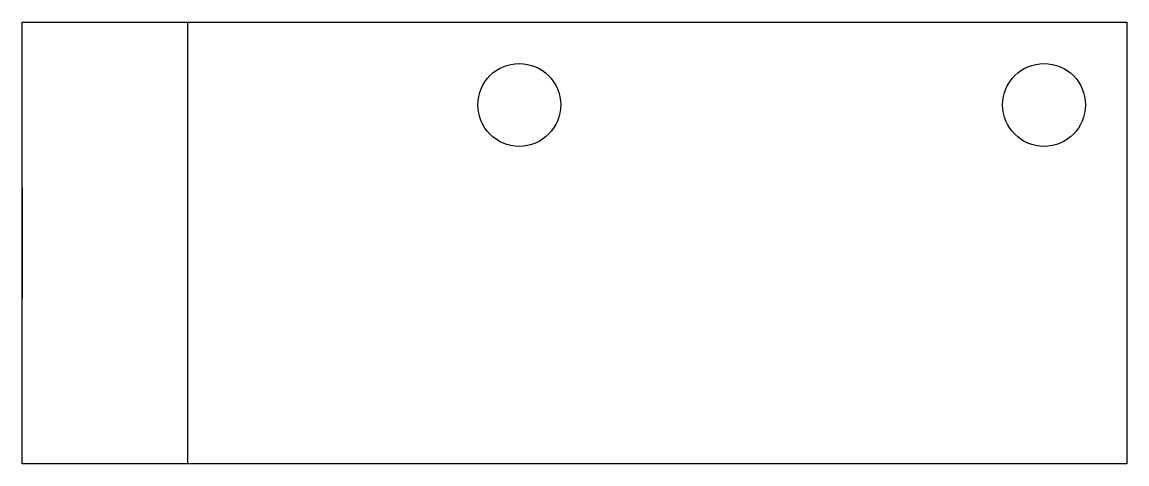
# Model space of a CAD drawing. Header units: millimetres. Extents: x 19.5 to 59.5, y 0 to 16.
import ezdxf

# ---------------------------------------------------------------- set-up
doc = ezdxf.new("R2010")
doc.units = ezdxf.units.MM
doc.header["$MEASUREMENT"] = 0

msp = doc.modelspace()

# ---------------------------------------------------------------- linework, layer by layer
for p, q in [((19.464, -0.003), (19.464, 15.997)), ((25.464, -0.003), (25.464, 15.997)), ((59.464, 15.997), (59.464, -0.003)), ((59.464, -0.003), (19.464, -0.003))]:
    msp.add_line(p, q)
at = {"extrusion": (1, 0, 0)}
msp.add_line((19.464, 15.997), (59.464, 15.997), dxfattribs=at)
for centre in [(37.464, 12.997), (56.464, 12.997)]:
    msp.add_circle(centre, 1.5)
at = {"extrusion": (-1, 0, 0)}
msp.add_circle((-7.997, 18, -19.464), 2, dxfattribs=at)

doc.saveas('drawing.dxf')
